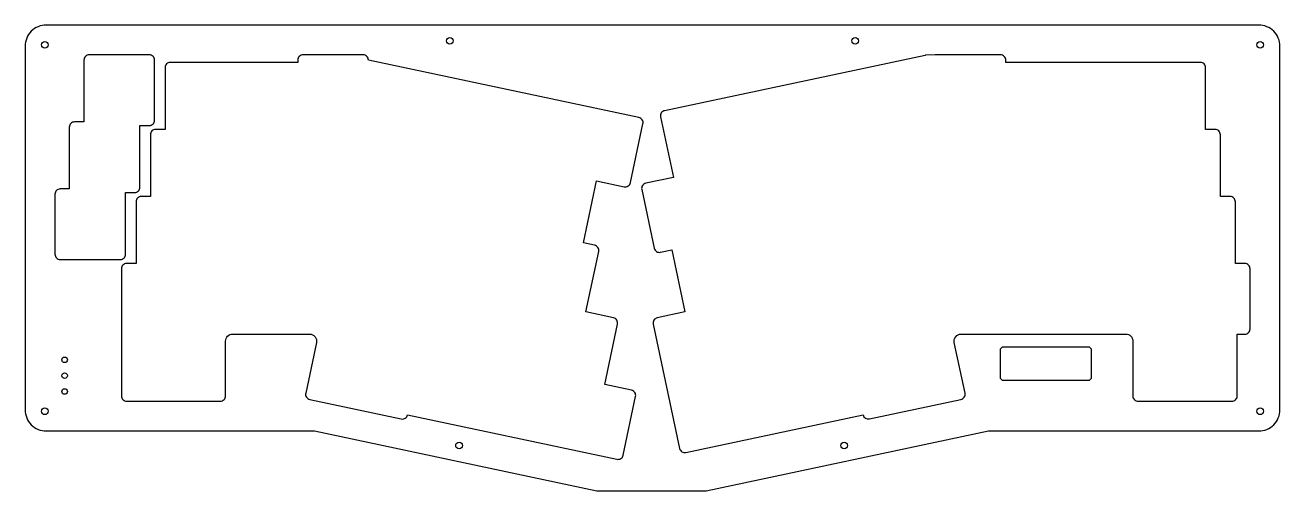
# Model space of a CAD drawing. Extents: x 21 to 377, y 14 to 146.
import ezdxf

# ---------------------------------------------------------------- set-up
doc = ezdxf.new("R2010")
doc.units = 0
doc.layers.get('0').update_dxf_attribs({"linetype": 'CONTINUOUS'})

msp = doc.modelspace()

# ---------------------------------------------------------------- linework, layer by layer
at = {"color": 1, "linetype": 'CONTINUOUS'}
for points in [[(26.57, 146.46, 0.414214), (20.57, 140.46), (20.57, 135.96), (20.57, 41.62), (20.57, 37.12, 0.414214), (26.57, 31.12), (31.07, 31.12), (102.76, 31.12), (182.91, 14.08), (198.44, 14.08), (213.96, 14.08), (294.11, 31.12), (366.31, 31.12), (370.81, 31.12, 0.414214), (376.81, 37.12), (376.81, 41.62), (376.81, 140.46, 0.414214), (370.81, 146.46), (203.79, 146.46), (193.09, 146.46), (31.07, 146.46)], [(53.17, 100.38), (53.17, 117.93), (55.83, 117.93, 0.414214), (57.33, 119.43), (57.33, 136.49, 0.414214), (55.83, 137.99), (38.77, 137.99, 0.414214), (37.27, 136.49), (37.27, 118.94), (34.61, 118.94, 0.414214), (33.11, 117.44), (33.11, 99.89), (30.54, 99.89, 0.414214), (29.04, 98.39), (29.04, 81.33, 0.414214), (30.54, 79.83), (47.6, 79.83, 0.414214), (49.1, 81.33), (49.1, 98.88), (51.67, 98.88, 0.414214)], [(194.84, 120.15), (118.04, 136.48), (118.04, 136.49, 0.414214), (116.54, 137.99), (99.48, 137.99, 0.414214), (97.98, 136.49), (97.98, 135.85), (61.79, 135.85, 0.414214), (60.29, 134.35), (60.29, 116.8), (57.63, 116.8, 0.414214), (56.13, 115.3), (56.13, 97.75), (53.56, 97.75, 0.414214), (52.06, 96.25), (52.06, 78.7), (49.39, 78.7, 0.414214), (47.89, 77.2), (47.89, 41.09, 0.414214), (49.39, 39.59), (75.99, 39.59, 0.414214), (77.49, 41.09), (77.49, 56.64, -0.414214), (79.49, 58.64), (101.33, 58.64, -0.476976), (103.28, 56.22), (100.23, 41.85, 0.414214), (101.38, 40.07), (127.38, 34.54, 0.414214), (129.16, 35.7), (129.16, 35.7), (188.58, 23.07, 0.414214), (190.36, 24.23), (193.9, 40.92, 0.414214), (192.75, 42.69), (185.11, 44.32), (188.76, 61.49, 0.414214), (187.61, 63.26), (179.76, 64.93), (183.41, 82.1, 0.414214), (182.26, 83.87), (179.06, 84.55), (182.82, 102.2), (190.67, 100.53, 0.414214), (192.45, 101.69), (195.99, 118.38, 0.414214)], [(286.26, 40.07, 0.414214), (287.42, 41.85), (284.36, 56.22, -0.476976), (286.32, 58.64), (333.06, 58.64, -0.414214), (335.06, 56.64), (335.06, 41.04, 0.414214), (336.56, 39.54), (363.16, 39.54, 0.414214), (364.66, 41.04), (364.66, 58.64), (366.84, 58.64, 0.414214), (368.34, 60.14), (368.34, 77.2, 0.414214), (366.84, 78.7), (364.16, 78.7), (364.16, 96.25, 0.414214), (362.66, 97.75), (359.9, 97.75), (359.9, 115.3, 0.414214), (358.4, 116.8), (355.73, 116.8), (355.73, 134.35, 0.414214), (354.23, 135.85), (299, 135.85), (299, 136.49, 0.414214), (297.5, 137.99), (278.97, 137.99, 0.010008), (278.91, 137.99), (276.32, 137.88, 0.042377), (276.07, 137.85), (202.13, 122.13, 0.414214), (200.97, 120.36), (204.62, 103.18), (196.78, 101.51, 0.414214), (195.62, 99.74), (199.17, 83.05, 0.414214), (200.95, 81.89), (204.14, 82.57), (207.89, 64.93), (200.04, 63.26, 0.414214), (198.88, 61.48), (206.39, 26.16, 0.414214), (208.17, 25), (258.49, 35.69, 0.413431), (260.26, 34.54)]]:
    msp.add_lwpolyline(points, format="xyb", close=True, dxfattribs=at)
at = {"color": 1}
msp.add_lwpolyline([(322.35, 45.51, 0.414214), (323.35, 46.51), (323.35, 53.97, 0.414214), (322.35, 54.97), (298.35, 54.97, 0.414214), (297.35, 53.97), (297.35, 46.51, 0.414214), (298.35, 45.51)], format="xyb", close=True, dxfattribs=at)
at = {"color": 1, "linetype": 'CONTINUOUS'}
for centre, radius in [((141.17, 141.96), 0.95), ((256.21, 141.96), 0.95), ((26.17, 140.86), 0.95), ((371.21, 140.86), 0.95), ((31.79, 51.33), 0.8), ((31.79, 46.83), 0.8), ((31.79, 42.33), 0.8), ((26.17, 36.72), 0.95), ((371.21, 36.72), 0.95), ((143.77, 27), 0.95), ((253.1, 27), 0.95)]:
    msp.add_circle(centre, radius, dxfattribs=at)

doc.saveas('drawing.dxf')
